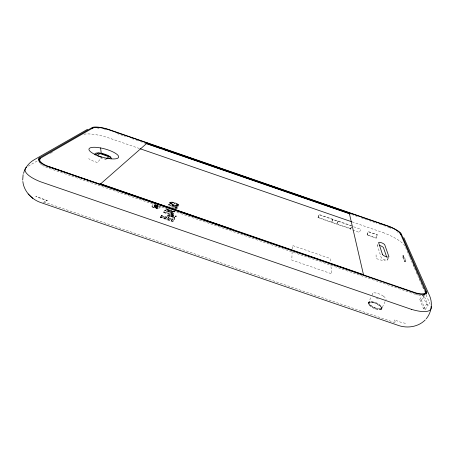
<?xml version="1.0" encoding="UTF-8"?>
<svg xmlns="http://www.w3.org/2000/svg" width="454" height="454" viewBox="0 0 454 454"><rect width="100%" height="100%" fill="white"/><g stroke="black" fill="none" stroke-linecap="round" stroke-linejoin="round"><path stroke-width="0.34" stroke-dasharray="2.27 1.7" d="M381.786 308.981L382.075 307.647C379.493 303.607 373.903 301.008 369.159 301.802L368.336 303.624C370.856 307.727 376.559 310.371 381.315 309.503L385.696 300.332M382.075 307.647L381.315 309.503M292.132 251.737L291.803 260.091L331.789 273.853L330.762 264.744M292.24 248.951L292.382 245.466L330.052 258.44L330.444 261.941M376.082 254.864L376.162 258.559L380.963 260.08L385.31 260.868M368.336 303.624L371.117 296.746M171.828 214.47L176.231 215.985L176.141 216.28L175.851 216.768L163.542 212.529L163.866 212.058L170.42 214.214L172.128 213.993L171.3 213.039L164.751 210.741L165.16 209.975L172.656 212.676L173.524 213.374L173.479 214.345L171.737 214.765L173.349 214.26L173.428 213.669L171.777 212.614L165.063 210.276L164.751 210.741M164.842 210.44L171.391 212.744L172.219 213.698L170.517 213.919L163.956 211.757L163.542 212.529M168.706 204.714C169.745 206.014 176.214 205.827 175.562 208.068L175.471 208.358C176.129 206.116 169.654 206.303 168.616 205.004L169.002 204.277L175.664 206.598L176.986 207.37L177.111 208.482L176.453 208.851L177.105 207.949L175.573 206.888L168.911 204.567L168.616 205.004M173.263 203.086L173.462 202.297L171.674 201.996L170.171 202.268L169.79 203.046C171.51 205.48 175.942 206.95 178.757 205.832L178.848 204.981L178.212 204.306L174.79 202.739L173.462 204.93L171.022 203.33L171.419 202.688L173.354 202.802L171.022 203.33M177.576 205.424L177.083 204.595L175.584 203.88L174.665 205.316L176.589 205.702L177.576 205.424L177.469 204.544L175.675 203.596L174.665 205.316M177.713 204.958L176.68 205.412L174.756 205.026M178.757 205.832L178.927 205.276M160.688 206.4L159.178 208.715L158.594 208.976A1.856 0.636 16.7 0 1 157.918 208.936L152.436 207.092A1.856 0.63 16.6 0 1 151.647 206.411L151.693 206.264A1.856 0.63 16.6 0 0 152.482 206.939L157.964 208.789A1.856 0.636 16.7 0 0 158.639 208.829L159.223 208.568M155.557 207.739L156.176 207.66L153.787 206.842L153.963 206.428L157.022 207.484L156.88 207.853L155.915 207.858L155.643 207.438L156.267 207.364L156.148 207.824M157.078 206.984L156.709 206.735L157.385 207.155L154.445 206.451L154.36 205.804L154.808 205.696L156.403 206.354L155.83 206.57L157.163 206.763L155.223 205.793L154.928 205.208A1.952 0.658 16.7 0 1 155.081 204.975L155.455 204.868M154.332 206.349L154.451 205.736M154.275 206.099L154.604 205.696M154.445 206.451L154.36 205.804M154.598 206.332C156.897 205.849 154.899 207.836 154.808 205.696M154.899 205.441C154.422 204.328 156.965 207.081 158.14 206.002M154.615 206.559L155.069 205.866L156.221 206.343L156.238 206.837L155.739 206.865L156.011 205.844M154.939 205.526L155.03 205.231M154.859 206.15L154.95 205.849M155.007 205.611L155.098 205.316M158.094 206.15L157.05 206.298A1.975 0.67 16.7 0 1 156.403 206.139L155.052 205.463L155.285 204.765M154.82 206.496L154.848 205.849M154.513 205.997L154.967 206.02L155.189 205.407M154.848 206.672L154.536 206.15M154.979 206.161L155.069 205.866M157.754 205.651L157.339 205.395L157.521 206.298L155.887 205.963L155.257 205.446L155.501 204.72M154.984 206.576L154.905 206.195M155.115 206.19L155.206 205.889M155.223 205.793C155.217 204.487 156.409 205.004 155.285 205.344M158.14 206.048C158.582 206.967 153.299 207.092 155.33 205.787M155.404 205.69L155.342 205.146M155.501 205.225L155.591 204.93M155.149 206.797L155.075 206.281M155.257 206.224L155.427 205.327M155.654 205.197L155.739 204.902L156.846 205.236M155.313 206.695C156.988 206.536 154.848 205.27 154.246 206.173M155.416 206.275L155.506 205.98M154.939 206.377C156.312 207.013 155.836 206.178 155.586 205.458M155.444 206.723L155.535 206.428M155.563 206.332L155.654 206.031M155.512 206.928L155.807 205.758M155.682 206.757L155.773 206.462M155.887 205.963L155.694 205.526M155.864 206.746L155.966 206.201M156.806 205.384L156.517 205.77L156.25 205.35M155.921 206.723L156.227 205.923M155.926 207.064L156.04 206.587M156.25 206.099L155.977 205.668M155.836 207.682L155.926 207.382M156.119 206.871L156.267 206.195M155.915 207.858L157.022 207.484M155.739 206.865L156.148 206.996L156.443 205.991M156.517 205.77L156.607 205.475L155.796 205.185M156.011 207.665L156.102 207.364M156.307 206.78L156.403 206.354M156.289 207.166L156.38 206.871M156.573 206.349L156.341 205.804M156.148 206.996L156.556 206.78M156.397 207.813L156.488 207.518M156.602 207.234L156.692 206.939M156.709 206.735C157.419 205.968 157.646 205.685 157.725 205.588L157.572 205.866M156.465 207.075L156.8 206.814M156.817 206.632L156.908 206.337M156.885 206.82L157.152 206.008M156.647 207.824L156.738 207.529M156.863 207.274L156.863 206.485L157.073 207.058L156.709 207.115M157.01 207.103L157.317 206.025M157.436 205.781L157.515 205.322M157.05 207.274L157.141 206.979M157.226 206.837L157.317 206.542M157.385 206.32L157.476 206.025M157.203 207.257L157.402 206.61M157.385 206.491L157.476 206.195M157.311 207.217L157.464 206.678L157.385 207.155M157.521 206.298L157.771 205.441M157.549 206.491L157.799 205.883M157.691 206.479L157.782 206.184M157.81 206.451L157.901 206.156M157.913 206.411L158.003 206.116M157.992 206.36L158.185 205.9M160.234 217.449L160.659 216.649L169.768 219.781L169.671 220.082L169.359 220.587L160.234 217.449L160.659 216.649M161.113 216.138L161.567 215.304L166.646 217.052C168.076 213.669 173.536 215.61 174.898 217.96L173.638 220.445L161.113 216.138L161.567 215.304M163.866 212.058L163.956 211.757M165.063 210.276L165.16 209.975M166.033 209.016L166.124 208.721C168.235 210.906 171.771 211.939 174.773 211.638L174.682 211.933C171.708 212.154 167.639 211.303 165.977 208.698M166.255 209.362L166.346 209.061M166.646 209.725L166.737 209.43M173.99 211.121C171.964 211.763 167.991 210.781 167.333 208.709M167.299 209.209L167.39 208.914L168.786 209.918L172.355 211.059L172.259 211.354M167.197 210.106L167.293 209.81M168.911 204.567L169.002 204.277M167.469 209.43L167.56 209.135M169.79 203.046L169.983 202.467L169.841 203.352M167.759 209.68L167.849 209.385M173.462 204.93L174.699 203.023L177.576 204.232L178.836 205.56C176.01 206.638 171.606 205.197 169.875 202.756L170.171 202.268M170.08 202.558L170.437 202.126M167.912 210.491L168.003 210.191M170.063 203.687L170.154 203.398M168.162 209.941L168.252 209.646M170.346 202.41L170.772 202.03M170.449 204.039L170.539 203.75M170.687 202.319L171.192 201.99M161.471 215.61L166.55 217.358L166.646 217.052M168.695 210.213L168.786 209.918M168.786 210.872L168.877 210.577M171.073 203.517L171.169 202.87M166.55 217.358L167.305 216.03M171.328 202.972L171.419 202.688M171.101 202.274L171.674 201.996M170.988 204.402L171.073 204.113M171.22 203.721L171.158 203.227M167.208 216.331L167.622 215.661M169.348 210.491L169.438 210.196M171.47 203.948L171.306 203.437M171.765 202.898L171.856 202.609M167.526 215.962L168.037 215.412M171.584 202.28L172.214 202.047M171.822 204.186L171.561 203.664M171.669 204.765L171.76 204.476M167.94 215.712L168.542 215.27M169.819 211.252L169.915 210.957M172.401 202.932L172.492 202.649M170.131 210.775L170.222 210.48M172.123 202.336L172.809 202.149M168.025 217.863C168.53 215.02 172.14 215.934 173.405 217.534L173.309 217.835C172.111 216.365 168.763 215.309 168.025 217.863L172.486 219.401L173.405 217.534M172.27 204.431L171.907 203.897M168.451 215.571L169.143 215.247M169.677 214.033L169.768 213.732M172.497 205.123L172.582 204.839M173.462 202.297L172.719 202.433M169.109 216.439L169.2 216.138M172.815 204.68L172.361 204.141M170.931 211.036L171.022 210.741M169.393 216.342L169.49 216.042M169.047 215.548L169.807 215.304M170.982 211.621L171.073 211.326M169.734 216.308L169.824 216.008M170.42 214.214L170.517 213.919M170.119 216.325L170.21 216.025M171.64 211.224L171.731 210.928M173.468 205.486L173.553 205.197M169.717 215.605L170.505 215.423M171.3 213.039L171.391 212.744M171.022 214.294L171.113 213.993M170.545 216.393L170.642 216.093M171.777 212.614L171.873 212.319M174.699 203.023L174.79 202.739M169.359 220.587L169.768 219.781M172.015 211.882L172.106 211.581M174.018 208.006L173.269 208.119L175.562 208.068M171.533 214.277L171.623 213.976M170.415 215.724L171.243 215.599M171.89 213.38L171.981 213.085M175.085 203.154L175.17 202.864M171.913 214.169L172.004 213.874M172.792 211.416L173.326 211.121L173.235 211.416M174.495 205.815L174.586 205.526M172.128 213.993L172.248 213.403M172.565 212.977L172.656 212.676M172.923 212.029L173.014 211.734M171.533 216.666L171.623 216.365M175.584 203.88L175.675 203.596M174.608 207.081L174.699 206.791M174.807 218.261L174.12 217.216L171.918 216.144L172.009 215.843M172.384 214.77L172.475 214.475M174.467 208.403L174.557 208.108M173.581 211.371L173.672 211.076M176.056 203.511L176.146 203.227M173.093 213.312L173.184 213.017M173.831 211.275L173.927 210.979M175.431 206.059L175.522 205.77M172.889 214.702L172.98 214.407M173.706 212.075L173.797 211.78M175.136 207.313L175.227 207.024M175.709 205.594L175.8 205.304M172.231 216.944L172.327 216.643M171.05 221.172L171.147 220.865L172.929 221.478L173.229 220.973L171.459 220.36L171.05 221.172L172.832 221.785L173.229 220.973M173.428 213.669L173.524 213.374M175.573 206.888L175.664 206.598M171.459 220.36L171.362 220.667L173.139 221.274M173.252 214.56L173.349 214.26M175.488 207.523L175.579 207.228M176.487 204.26L176.572 203.971M172.775 216.473L172.872 216.172M173.479 214.345L173.661 213.721M176.175 205.668L176.26 205.378M174.245 212.035L174.342 211.74M176.89 203.874L176.975 203.585M172.781 217.25L172.878 216.95M175.721 207.739L175.811 207.45M176.277 206.224L176.368 205.934M175.789 208.142L175.919 207.66M176.118 207.143L176.209 206.854M176.589 205.702L176.68 205.412M172.486 219.401L173.212 218.062M177.083 204.595L177.173 204.311M173.15 217.551L173.246 217.25M175.891 208.891L176.544 208.556M176.952 205.69L177.043 205.401M173.524 216.842L173.621 216.541M176.561 207.399L176.651 207.109M177.378 204.833L177.469 204.544M177.026 206.298L177.117 206.014M177.576 204.232L177.667 203.948M177.236 205.639L177.327 205.356M177.554 205.049L177.645 204.76M176.895 207.66L176.986 207.37M174.12 217.216L174.217 216.916M176.861 208.715L176.952 208.42M178.121 204.595L178.212 204.306M172.832 221.785L172.929 221.478M177.105 207.949L177.196 207.66M177.656 206.298L177.747 206.008M177.111 208.482L177.276 207.938M173.638 220.445L174.898 217.96M174.523 217.568L174.62 217.267M178.518 204.941L178.609 204.658M178.155 206.218L178.246 205.929M174.75 217.914L174.841 217.614M178.524 206.065L178.615 205.776M178.757 205.265L178.848 204.981M175.851 216.768L176.231 215.985M155.257 205.446L155.682 204.998M351.237 227.426L350.494 229.361L352.332 229.996M318.044 217.358L319.168 214.492L332.737 219.174A5.266 1.419 21.5 0 0 338.162 221.047L351.719 225.723L350.624 228.935L318.072 217.704L318.044 217.358L331.59 222.029A5.261 1.458 21.5 0 0 336.618 223.845M367.065 234.82L368.319 231.608L377.263 234.695L376.173 238.146L367.065 234.82L376.173 238.146M367.229 235.059L368.319 231.608M318.072 217.704L319.168 214.492M375.997 237.902L377.263 234.695M350.624 228.935L351.334 227.227M377.422 245.404L377.921 244.246M387.551 259.904L388.352 258.093M368.387 302.909L369.159 301.802M368.744 304.498L369.017 303.891L368.608 303.017M368.892 302.404L369.811 302.143L370.078 301.541M369.59 305.474L369.862 304.867L369.017 303.891M369.811 302.143L371.083 302.137L371.349 301.535M370.816 306.49L371.088 305.877L369.862 304.867M371.083 302.137L372.62 302.387L372.887 301.785M372.62 302.387L374.323 302.88L374.59 302.279M372.337 307.471L372.609 306.859L371.088 305.877M381.803 308.255L380.492 306.393L376.071 303.573L376.338 302.971M374.051 308.345L374.323 307.733L372.609 306.859M377.756 304.43L378.023 303.828M375.838 309.06L376.111 308.448L379.402 309.197L381.587 308.896M379.266 305.394L379.533 304.793M377.569 309.56L377.847 308.947M380.492 306.393L380.764 305.792M379.13 309.804L379.402 309.197M381.36 307.369L381.632 306.762M380.407 309.787L380.679 309.18M402.426 256.425L403.044 255.426L403.839 255.818L405.91 260.874L405.28 261.89L404.474 261.487L402.426 256.425L403.214 256.816L405.28 261.89M403.214 256.816L403.839 255.818M404.474 261.487L405.104 260.471L403.044 255.426M99.778 159.626L97.593 162.663L92.554 160.761L88.621 158.679M419.808 299.436L422.612 295.1L424.155 295.866L428.094 305.173L425.194 309.611L423.599 308.828L419.808 299.436L421.346 300.196L425.194 309.611M421.346 300.196L424.155 295.866M423.599 308.828L426.499 304.384L422.612 295.1M160.029 206.428L158.083 208.744L152.357 206.774L154.184 204.198M151.647 206.411L153.236 204.118M156.88 207.853L153.832 206.689M156.165 205.651L156.448 205.083L156.204 205.497L156.562 205.622M153.963 206.428L156.976 207.631L155.603 207.586L156.221 207.512M157.754 206.031L155.54 205.611A0.931 0.318 16.7 0 1 155.336 205.412L155.296 205.299M155.33 205.197L156.403 205.231M157.118 206.911C155.399 207.16 156.902 206.332 155.024 206.014M28.244 166.153L37.421 160.818M50.371 153.407L52.8 151.994M174.682 211.933L175 211.768M43.221 202.427L47.318 200.549L35.752 196.247L41.013 198.597L47.318 200.549L44.424 202.2L395.65 322.902L394.288 319.803L400.4 322.113L405.944 323.486M157.249 205.69L157.68 205.741M175.255 208.551L175.982 208.602M336.607 223.833L350.545 228.566M156.664 205.906L156.976 205.98M415.552 294.391L48.283 168.071M171.147 215.9L171.918 216.144M173.36 207.824L168.462 206.156M107.297 137.431L139.673 148.589M387.654 226.938L390.003 227.743M319.202 214.838L351.805 226.086M353.66 226.796L360.703 229.23L359.449 232.448L352.951 230.206M368.489 231.846L377.444 234.934M155.643 207.438L156.006 207.563M171.737 214.765L176.141 216.28M163.639 212.234L175.942 216.467M168.116 217.557L172.582 219.095M161.21 215.832L173.729 220.139M160.568 216.95L169.671 220.082M160.324 217.143L169.456 220.281M116.916 133.47L125.627 136.478M131.66 138.561L133.669 139.253M136.353 140.178L145.064 143.186M351.464 214.441L358.836 216.989M361.515 217.914L376.928 223.232M379.612 224.157L386.984 226.705M352.105 221.898L383.602 232.771M172.906 204.391L173.553 204.641M374.323 302.88L376.071 303.573M374.323 307.733L376.111 308.448M47.749 167.855L46.16 167.203A18.557 5.732 13.8 0 1 42.926 165.574M426.499 304.384L428.094 305.173M405.104 260.471L405.91 260.874M157.022 206.553L157.356 207.069L154.661 206.411A1.022 0.346 16.6 0 1 154.309 206.11L154.286 206.025M412.992 263.672L414.389 266.901M414.672 267.542L416.63 272.065M416.914 272.706L417.754 274.647M419.15 277.876L420.552 281.1M420.83 281.747L422.793 286.27M423.071 286.911L423.911 288.852M409.627 256.816L404.889 245.847A22.734 6.078 22.8 0 0 383.602 232.783M409.905 257.458L424.683 291.644M426.079 294.867L430.261 304.543M387.103 258.298L387.551 259.62A3.484 1.01 23.3 0 1 384.754 259.756A3.484 1.01 23.3 0 1 381.15 257.412L377.41 245.654A3.309 0.925 22.9 0 1 378.63 245.222M97.604 128.255A13.728 3.496 15.7 0 1 99.159 128.408M104.358 129.379A13.728 3.496 15.7 0 1 106.168 129.855M389.277 227.579A13.643 3.467 22.6 0 1 390.985 228.311M396.995 231.585A13.643 3.467 22.6 0 1 398.152 232.414M83.922 134.236A22.865 6.123 15.5 0 1 107.292 137.443M424.689 295.094A18.449 5.675 24.5 0 1 418.917 295.128M418.242 295.015A18.449 5.675 24.5 0 1 416.085 294.538M42.364 165.239A18.557 5.732 13.8 0 1 41.331 164.564M40.866 164.229A18.557 5.732 13.8 0 1 40.043 163.559M106.077 159.121A3.076 0.885 15.4 0 1 105.061 158.86M106.315 159.292A8.501 2.435 15.4 0 1 98.705 157.203M378.227 299.004A7.429 2.531 24.4 0 1 376.497 298.13M373.875 292.858A7.429 2.531 24.4 0 1 383.375 296.127M383.397 296.195A7.315 2.491 24.4 0 1 385.974 299.714M372.859 295.202A7.315 2.491 24.4 0 1 373.892 292.926M332.737 219.174L331.641 222.386L332.737 219.174M338.162 221.047L337.067 224.259L338.162 221.047M379.953 308.794L375.77 308.028A6.611 2.338 24.6 0 1 371.332 305.673A6.515 2.304 24.6 0 1 370.793 301.916L374.925 302.682A6.617 2.338 24.7 0 1 379.3 304.992A6.515 2.304 24.7 0 1 379.953 308.794"/><path stroke-width="0.68" d="M22.7 180.073L23.109 174.677M23.534 173.36C25.084 167.691 28.908 162.793 34.01 159.865L87.565 129.288M426.21 318.833C431.425 312.619 432.827 303.613 429.734 296.104L403.816 237.618M39.555 160.018L40.048 159.422M40.292 158.367L39.799 158.962A17.394 5.352 13.8 0 0 47.091 165.954L416.125 293A17.292 5.295 24.5 0 0 425.846 291.882L425.773 291.105M38.408 159.717L38.942 159.076L93.291 127.739A13.733 3.479 15.8 0 1 108.177 129.555L389.623 226.779A13.648 3.45 22.6 0 1 400.241 233.163L426.454 293.318A18.449 5.675 24.5 0 1 426.198 294.073M47.466 166.113L100.096 184.335L147.192 143.004M425.284 319.888C418.628 326.727 408.021 328.526 399.117 325.688L40.134 202.331C31.292 199.062 23.863 191.1 22.842 181.504M108.903 158.73L110.549 157.283L108.994 155.972A8.518 2.44 15.4 0 0 101.248 153.299L97.525 152.953A8.365 2.395 15.4 0 0 95.062 154.712M106.594 158.73L108.892 156.687L99.976 153.611L97.088 155.455M91.436 128.703L92.241 128.283A14.653 3.734 15.7 0 1 93.121 128.039M100.589 147.936L96.997 147.414A15.22 4.29 15.4 0 0 90.584 151.795A15.459 4.358 15.4 0 0 111.031 158.843A15.215 4.296 15.4 0 0 116.826 154.246A15.476 4.37 15.4 0 0 100.589 147.936L101.248 153.299M100.527 183.966L232.255 229.315M411.381 309.339L40.849 181.884A28.937 9.392 13.5 0 1 26.366 167.208M146.841 143.311L349.291 213.187M145.933 143.243L161.329 148.56M164.007 149.485L350.119 213.738M145.734 143.419L350.125 213.982M140.343 148.816L351.436 221.671M100.663 183.842L363.472 274.659L349.188 212.744M97.343 155.745L101.849 157.311M110.191 156.8L101.225 153.446A3.019 0.857 15.3 0 0 99.897 153.129M110.441 157.056L111.003 157.6A8.365 2.395 15.4 0 1 110.907 158.866M28.182 193.977L32.892 198.387M401.223 234.888L400.672 234.179A14.539 3.694 22.6 0 0 399.861 233.373M386.655 256.981L383.522 247.765A3.309 0.925 22.9 0 0 379.328 245.359M382.461 254.393L378.664 242.765A3.314 0.908 22.8 0 1 381.349 242.714A3.314 0.908 22.8 0 1 384.776 244.876L388.879 256.606A3.49 0.999 23.2 0 1 386.087 256.731A3.49 0.999 23.2 0 1 382.467 254.399M425.313 292.075L425.37 292.853M431.141 306.495A28.767 9.29 24.8 0 1 411.369 309.31M425.387 292.864A17.286 5.312 24.5 0 1 423.707 294.51M39.969 162.401A17.388 5.369 13.8 0 1 39.538 160.012M99.284 153.043A3.019 0.857 15.3 0 0 97.945 153.14L95.669 154.769A3.082 0.885 15.3 0 0 95.635 155.069M39.186 158.02L38.652 158.656A18.569 5.709 13.8 0 0 46.422 166.124L416.556 293.551A18.461 5.647 24.5 0 0 426.93 292.348L401.024 233.379A14.568 3.683 22.6 0 0 389.708 226.574L108.347 129.367A14.659 3.717 15.8 0 0 92.44 127.421L39.186 158.02"/></g></svg>
